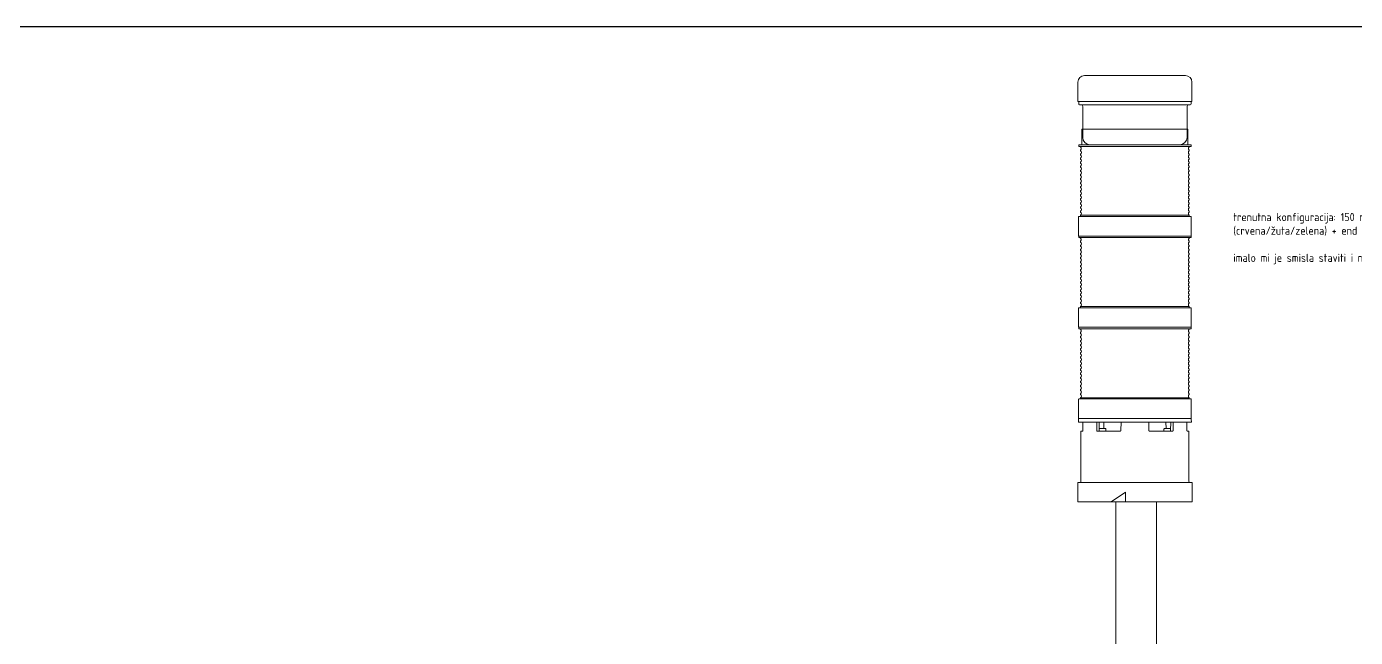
# Model space of a CAD drawing. Header units: millimetres. Extents: x 40929 to 57897, y 13592 to 43737.
# Drawn here: x 47262 to 48077, y 29807 to 30182 of the extents above; entities that cross this region are included whole.
import ezdxf

# ---------------------------------------------------------------- set-up
doc = ezdxf.new("R2010")
doc.units = ezdxf.units.MM
doc.set_wipeout_variables(frame=1)
doc.layers.add('! NO PLOT !', color=7, linetype='Continuous', true_color=0xff75dd, plot=False)
doc.layers.add('000-PI-Oprema', color=30, linetype='Continuous', lineweight=5)
doc.styles.add('PI0', font='isocpeur.ttf', dxfattribs={"width": 0.9})

# ---------------------------------------------------------------- blocks, each defined once
blk = doc.blocks.new('8WD4308-0EE')
blk.add_wipeout([(-12.5, 150), (12.5, 150), (12.5, 0), (-12.5, 0)]).dxf.layer = '000-PI-Oprema'
at = {"layer": '000-PI-Oprema'}
blk.add_lwpolyline([(-12.5, 0), (12.5, 0), (12.5, 150), (-12.5, 150)], close=True, dxfattribs=at)
blk = doc.blocks.new('8WD4420-0EA2')
at = {"layer": '000-PI-Oprema'}
for p, q in [((35.46, 49), (-33.95, 49)), ((35.33, 51.16), (-33.82, 51.16)), ((-33.82, 51.16), (-33.82, 51.16)), ((-33.17, 53.28), (-33.19, 52.85)), ((-32.57, 53.51), (-33.04, 53.51)), ((-31.21, 49), (-31.22, 43.8)), ((-22.66, 43.8), (-22.69, 49)), ((-21.15, 43.8), (-21.22, 49)), ((-18.4, 45), (-18.29, 49)), ((-7.77, 49), (-7.81, 43.8)), ((9.32, 43.8), (9.27, 49)), ((19.8, 49), (19.9, 45)), ((22.72, 49), (22.66, 43.8)), ((24.19, 49), (24.16, 43.8)), ((32.72, 43.8), (32.71, 49)), ((34.07, 53.51), (34.54, 53.51)), ((34.69, 52.85), (34.68, 53.28)), ((-32.35, 43.5), (-32.35, 12.5)), ((-31.3, 43.5), (-32.35, 43.5)), ((-8.1, 43.5), (-22.44, 43.5)), ((-17.03, 43.8), (-17.04, 44.7)), ((23.95, 43.5), (9.61, 43.5)), ((18.55, 44.7), (18.54, 43.8)), ((18.85, 45), (19.13, 45)), ((33.85, 43.5), (32.8, 43.5)), ((33.85, 12.5), (33.85, 43.5)), ((-34.32, 12), (-34.32, 0)), ((-34.3, 12), (-34.32, 12)), ((-34.27, 12), (-34.3, 12)), ((-34.24, 12), (-34.27, 12)), ((-34.15, 12), (-34.24, 12)), ((-34.12, 12), (-34.15, 12)), ((-33.97, 12), (-34.12, 12)), ((-33.93, 12), (-33.97, 12)), ((-33.72, 12), (-33.93, 12)), ((-33.68, 12), (-33.72, 12)), ((-33.41, 12), (-33.68, 12)), ((-33.36, 12), (-33.41, 12)), ((-33.03, 12), (-33.36, 12)), ((-32.98, 12), (-33.03, 12)), ((-32.59, 12), (-32.98, 12)), ((-32.53, 12), (-32.59, 12)), ((-32.08, 12), (-32.53, 12)), ((-32.02, 12), (-32.08, 12)), ((-31.52, 12), (-32.02, 12)), ((-31.44, 12), (-31.52, 12)), ((-31.52, 12), (-31.52, 12)), ((-30.93, 12), (-31.44, 12)), ((-30.93, 12), (-30.89, 12)), ((-30.81, 12), (-30.89, 12)), ((-30.28, 12), (-30.81, 12)), ((-30.28, 12), (-30.2, 12)), ((-30.11, 12), (-30.2, 12)), ((-29.57, 12), (-30.11, 12)), ((-29.57, 12), (-29.48, 12)), ((-29.45, 12), (-29.48, 12)), ((-29.36, 12), (-29.45, 12)), ((-28.8, 12), (-29.36, 12)), ((-28.8, 12), (-28.7, 12)), ((-28.65, 12), (-28.7, 12)), ((-28.55, 12), (-28.65, 12)), ((-27.97, 12), (-28.55, 12)), ((-27.97, 12), (-27.87, 12)), ((-27.79, 12), (-27.87, 12)), ((-27.68, 12), (-27.79, 12)), ((-27.09, 12), (-27.68, 12)), ((-27.09, 12), (-26.98, 12)), ((-26.87, 12), (-26.98, 12)), ((-26.76, 12), (-26.87, 12)), ((-26.16, 12), (-26.76, 12)), ((-26.16, 12), (-26.04, 12)), ((-25.91, 12), (-26.04, 12)), ((-25.78, 12), (-25.91, 12)), ((-25.18, 12), (-25.78, 12)), ((-25.18, 12), (-25.05, 12)), ((-24.89, 12), (-25.05, 12)), ((-24.76, 12), (-24.89, 12)), ((-24.14, 12), (-24.76, 12)), ((-24.14, 12), (-24.01, 12)), ((-23.82, 12), (-24.01, 12)), ((-23.77, 12), (-23.82, 12)), ((-23.77, 12), (-21.49, 12)), ((-21.4, 12), (-21.49, 12)), ((-20.77, 12), (-21.4, 12)), ((-20.77, 12), (-20.62, 12)), ((-20.35, 12), (-20.62, 12)), ((-20.2, 12), (-20.35, 12)), ((-19.55, 12), (-20.2, 12)), ((-19.55, 12), (-19.41, 12)), ((-19.11, 12), (-19.41, 12)), ((-18.95, 12), (-19.11, 12)), ((-18.31, 12), (-18.95, 12)), ((-18.31, 12), (-18.15, 12)), ((-17.83, 12), (-18.15, 12)), ((-17.67, 12), (-17.83, 12)), ((-17.02, 12), (-17.67, 12)), ((-17.02, 12), (-16.86, 12)), ((-16.52, 12), (-16.86, 12)), ((-16.35, 12), (-16.52, 12)), ((-15.7, 12), (-16.35, 12)), ((-15.7, 12), (-15.54, 12)), ((-15.17, 12), (-15.54, 12)), ((-15, 12), (-15.17, 12)), ((-14.35, 12), (-15, 12)), ((-14.35, 12), (-14.18, 12)), ((-13.79, 12), (-14.18, 12)), ((-13.62, 12), (-13.79, 12)), ((-12.97, 12), (-13.62, 12)), ((-12.97, 12), (-12.8, 12)), ((-12.39, 12), (-12.8, 12)), ((-12.21, 12), (-12.39, 12)), ((-11.56, 12), (-12.21, 12)), ((-11.56, 12), (-11.39, 12)), ((-10.96, 12), (-11.39, 12)), ((-10.78, 12), (-10.96, 12)), ((-10.14, 12), (-10.78, 12)), ((-10.14, 12), (-9.96, 12)), ((-9.51, 12), (-9.96, 12)), ((-9.32, 12), (-9.51, 12)), ((-8.69, 12), (-9.32, 12)), ((-8.69, 12), (-8.51, 12)), ((-8.03, 12), (-8.51, 12)), ((-7.85, 12), (-8.03, 12)), ((-7.22, 12), (-7.85, 12)), ((-7.22, 12), (-7.04, 12)), ((-6.55, 12), (-7.04, 12)), ((-6.36, 12), (-6.55, 12)), ((-5.74, 12), (-6.36, 12)), ((-5.74, 12), (-5.56, 12)), ((-5.04, 12), (-5.56, 12)), ((-4.85, 12), (-5.04, 12)), ((-4.24, 12), (-4.85, 12)), ((-4.24, 12), (-4.06, 12)), ((-3.53, 12), (-4.06, 12)), ((-3.34, 12), (-3.53, 12)), ((-2.74, 12), (-3.34, 12)), ((-2.74, 12), (-2.55, 12)), ((-2.01, 12), (-2.55, 12)), ((-1.82, 12), (-2.01, 12)), ((-1.22, 12), (-1.82, 12)), ((-1.22, 12), (-1.04, 12)), ((-0.48, 12), (-1.04, 12)), ((-0.29, 12), (-0.48, 12)), ((0.29, 12), (-0.29, 12)), ((0.29, 12), (0.47, 12)), ((1.05, 12), (0.47, 12)), ((1.24, 12), (1.05, 12)), ((1.81, 12), (1.24, 12)), ((1.81, 12), (1.99, 12)), ((2.58, 12), (1.99, 12)), ((2.77, 12), (2.58, 12)), ((3.32, 12), (2.77, 12)), ((3.32, 12), (3.5, 12)), ((4.1, 12), (3.5, 12)), ((4.29, 12), (4.1, 12)), ((4.83, 12), (4.29, 12)), ((4.83, 12), (5.01, 12)), ((5.62, 12), (5.01, 12)), ((5.81, 12), (5.62, 12)), ((6.33, 12), (5.81, 12)), ((6.33, 12), (6.51, 12)), ((7.13, 12), (6.51, 12)), ((7.32, 12), (7.13, 12)), ((7.82, 12), (7.32, 12)), ((7.82, 12), (8, 12)), ((8.63, 12), (8, 12)), ((8.81, 12), (8.63, 12)), ((9.3, 12), (8.81, 12)), ((9.3, 12), (9.48, 12)), ((10.11, 12), (9.48, 12)), ((10.29, 12), (10.11, 12)), ((10.76, 12), (10.29, 12)), ((10.76, 12), (10.93, 12)), ((11.57, 12), (10.93, 12)), ((11.76, 12), (11.57, 12)), ((12.2, 12), (11.76, 12)), ((12.2, 12), (12.37, 12)), ((13.02, 12), (12.37, 12)), ((13.2, 12), (13.02, 12)), ((13.62, 12), (13.2, 12)), ((13.62, 12), (13.79, 12)), ((14.44, 12), (13.79, 12)), ((14.61, 12), (14.44, 12)), ((15.02, 12), (14.61, 12)), ((15.02, 12), (15.18, 12)), ((15.83, 12), (15.18, 12)), ((16, 12), (15.83, 12)), ((16.39, 12), (16, 12)), ((16.39, 12), (16.55, 12)), ((17.2, 12), (16.55, 12)), ((17.37, 12), (17.2, 12)), ((17.72, 12), (17.37, 12)), ((17.72, 12), (17.88, 12)), ((18.53, 12), (17.88, 12)), ((18.7, 12), (18.53, 12)), ((19.03, 12), (18.7, 12)), ((19.03, 12), (19.19, 12)), ((19.83, 12), (19.19, 12)), ((19.99, 12), (19.83, 12)), ((20.3, 12), (19.99, 12)), ((20.3, 12), (20.45, 12)), ((21.1, 12), (20.45, 12)), ((21.25, 12), (21.1, 12)), ((21.54, 12), (21.25, 12)), ((21.54, 12), (21.68, 12)), ((22.32, 12), (21.68, 12)), ((22.47, 12), (22.32, 12)), ((22.73, 12), (22.47, 12)), ((22.73, 12), (22.87, 12)), ((23.51, 12), (22.87, 12)), ((23.65, 12), (23.51, 12)), ((23.88, 12), (23.65, 12)), ((23.88, 12), (24.02, 12)), ((24.65, 12), (24.02, 12)), ((24.79, 12), (24.65, 12)), ((24.99, 12), (24.79, 12)), ((24.99, 12), (25.12, 12)), ((25.75, 12), (25.12, 12)), ((25.88, 12), (25.75, 12)), ((26.06, 12), (25.88, 12)), ((26.06, 12), (26.18, 12)), ((26.79, 12), (26.18, 12)), ((26.92, 12), (26.79, 12)), ((27.07, 12), (26.92, 12)), ((27.07, 12), (27.19, 12)), ((27.79, 12), (27.19, 12)), ((27.91, 12), (27.79, 12)), ((28.04, 12), (27.91, 12)), ((28.04, 12), (28.15, 12)), ((28.74, 12), (28.15, 12)), ((28.85, 12), (28.74, 12)), ((28.95, 12), (28.85, 12)), ((28.95, 12), (29.05, 12)), ((29.63, 12), (29.05, 12)), ((29.74, 12), (29.63, 12)), ((29.81, 12), (29.74, 12)), ((29.81, 12), (29.91, 12)), ((30.47, 12), (29.91, 12)), ((30.57, 12), (30.47, 12)), ((30.61, 12), (30.57, 12)), ((30.61, 12), (30.7, 12)), ((31.25, 12), (30.7, 12)), ((31.35, 12), (31.25, 12)), ((31.36, 12), (31.35, 12)), ((31.36, 12), (31.44, 12)), ((31.98, 12), (31.44, 12)), ((32.06, 12), (31.98, 12)), ((32.06, 12), (32.12, 12)), ((32.64, 12), (32.12, 12)), ((32.72, 12), (32.64, 12)), ((32.72, 12), (32.75, 12)), ((33.25, 12), (32.75, 12)), ((33.32, 12), (33.25, 12)), ((33.79, 12), (33.32, 12)), ((33.85, 12), (33.79, 12)), ((34.27, 12), (33.85, 12)), ((34.33, 12), (34.27, 12)), ((34.68, 12), (34.33, 12)), ((34.74, 12), (34.68, 12)), ((35.03, 12), (34.74, 12)), ((35.08, 12), (35.03, 12)), ((35.32, 12), (35.08, 12)), ((35.36, 12), (35.32, 12)), ((35.54, 12), (35.36, 12)), ((35.58, 12), (35.54, 12)), ((35.69, 12), (35.58, 12)), ((35.73, 12), (35.69, 12)), ((35.78, 12), (35.73, 12)), ((35.81, 12), (35.78, 12)), ((35.82, 12), (35.81, 12)), ((35.82, 0), (35.82, 12)), ((-34.32, 0), (-34.3, 0)), ((-34.3, 0), (-34.27, 0)), ((-34.27, 0), (-34.24, 0)), ((-34.24, 0), (-34.15, 0)), ((-34.15, 0), (-34.12, 0)), ((-34.12, 0), (-33.97, 0)), ((-33.97, 0), (-33.93, 0)), ((-33.93, 0), (-33.72, 0)), ((-33.72, 0), (-33.68, 0)), ((-33.68, 0), (-33.41, 0)), ((-33.41, 0), (-33.36, 0)), ((-33.36, 0), (-33.03, 0)), ((-33.03, 0), (-32.98, 0)), ((-32.98, 0), (-32.59, 0)), ((-32.59, 0), (-32.53, 0)), ((-32.53, 0), (-32.08, 0)), ((-32.08, 0), (-32.02, 0)), ((-32.02, 0), (-31.52, 0)), ((-31.52, 0), (-31.44, 0)), ((-31.52, 0), (-31.52, 0)), ((-31.44, 0), (-30.93, 0)), ((-30.89, 0), (-30.93, 0)), ((-30.89, 0), (-30.81, 0)), ((-30.81, 0), (-30.28, 0)), ((-30.2, 0), (-30.28, 0)), ((-30.2, 0), (-30.11, 0)), ((-30.11, 0), (-29.57, 0)), ((-29.48, 0), (-29.57, 0)), ((-29.48, 0), (-29.45, 0)), ((-29.45, 0), (-29.36, 0)), ((-29.36, 0), (-28.8, 0)), ((-28.7, 0), (-28.8, 0)), ((-28.7, 0), (-28.65, 0)), ((-28.65, 0), (-28.55, 0)), ((-28.55, 0), (-27.97, 0)), ((-27.87, 0), (-27.97, 0)), ((-27.87, 0), (-27.79, 0)), ((-27.79, 0), (-27.68, 0)), ((-27.68, 0), (-27.09, 0)), ((-26.98, 0), (-27.09, 0)), ((-26.98, 0), (-26.87, 0)), ((-26.87, 0), (-26.76, 0)), ((-26.76, 0), (-26.16, 0)), ((-26.04, 0), (-26.16, 0)), ((-26.04, 0), (-25.91, 0)), ((-25.91, 0), (-25.78, 0)), ((-25.78, 0), (-25.18, 0)), ((-25.05, 0), (-25.18, 0)), ((-25.05, 0), (-24.89, 0)), ((-24.89, 0), (-24.76, 0)), ((-24.76, 0), (-24.14, 0)), ((-24.01, 0), (-24.14, 0)), ((-24.01, 0), (-23.82, 0)), ((-23.82, 0), (-23.77, 0)), ((-23.77, 0), (-21.49, 0)), ((-21.49, 0), (-21.4, 0)), ((-20.77, 0), (-21.4, 0)), ((-20.62, 0), (-20.77, 0)), ((-20.62, 0), (-20.35, 0)), ((-20.35, 0), (-20.2, 0)), ((-20.2, 0), (-19.55, 0)), ((-19.41, 0), (-19.55, 0)), ((-19.41, 0), (-19.11, 0)), ((-19.11, 0), (-18.95, 0)), ((-18.95, 0), (-18.31, 0)), ((-18.15, 0), (-18.31, 0)), ((-18.15, 0), (-17.83, 0)), ((-17.83, 0), (-17.67, 0)), ((-17.67, 0), (-17.02, 0)), ((-16.86, 0), (-17.02, 0)), ((-16.86, 0), (-16.52, 0)), ((-16.52, 0), (-16.35, 0)), ((-16.35, 0), (-15.7, 0)), ((-15.54, 0), (-15.7, 0)), ((-15.54, 0), (-15.17, 0)), ((-15.17, 0), (-15, 0)), ((-15, 0), (-14.35, 0)), ((-14.18, 0), (-14.35, 0)), ((-14.18, 0), (-13.79, 0)), ((-13.79, 0), (-13.72, 0)), ((-13.72, 0), (-4.95, 6)), ((-4.95, 0), (-13.72, 0)), ((-4.95, 0), (-4.95, 6)), ((-4.95, 0), (-4.85, 0)), ((-4.85, 0), (-4.24, 0)), ((-4.06, 0), (-4.24, 0)), ((-4.06, 0), (-3.53, 0)), ((-3.53, 0), (-3.34, 0)), ((-3.34, 0), (-2.74, 0)), ((-2.55, 0), (-2.74, 0)), ((-2.55, 0), (-2.01, 0)), ((-2.01, 0), (-1.82, 0)), ((-1.82, 0), (-1.22, 0)), ((-1.04, 0), (-1.22, 0)), ((-1.04, 0), (-0.48, 0)), ((-0.48, 0), (-0.29, 0)), ((-0.29, 0), (0.29, 0)), ((0.47, 0), (0.29, 0)), ((0.47, 0), (1.05, 0)), ((1.05, 0), (1.24, 0)), ((1.24, 0), (1.81, 0)), ((1.99, 0), (1.81, 0)), ((1.99, 0), (2.58, 0)), ((2.58, 0), (2.77, 0)), ((2.77, 0), (3.32, 0)), ((3.5, 0), (3.32, 0)), ((3.5, 0), (4.1, 0)), ((4.1, 0), (4.29, 0)), ((4.29, 0), (4.83, 0)), ((5.01, 0), (4.83, 0)), ((5.01, 0), (5.62, 0)), ((5.62, 0), (5.81, 0)), ((5.81, 0), (6.33, 0)), ((6.51, 0), (6.33, 0)), ((6.51, 0), (7.13, 0)), ((7.13, 0), (7.32, 0)), ((7.32, 0), (7.82, 0)), ((8, 0), (7.82, 0)), ((8, 0), (8.63, 0)), ((8.63, 0), (8.81, 0)), ((8.81, 0), (9.3, 0)), ((9.48, 0), (9.3, 0)), ((9.48, 0), (10.11, 0)), ((10.11, 0), (10.29, 0)), ((10.29, 0), (10.76, 0)), ((10.93, 0), (10.76, 0)), ((10.93, 0), (11.57, 0)), ((11.57, 0), (11.76, 0)), ((11.76, 0), (12.2, 0)), ((12.37, 0), (12.2, 0)), ((12.37, 0), (13.02, 0)), ((13.02, 0), (13.2, 0)), ((13.2, 0), (13.62, 0)), ((13.79, 0), (13.62, 0)), ((13.79, 0), (14.44, 0)), ((14.44, 0), (14.61, 0)), ((14.61, 0), (15.02, 0)), ((15.18, 0), (15.02, 0)), ((15.18, 0), (15.83, 0)), ((15.83, 0), (16, 0)), ((16, 0), (16.39, 0)), ((16.55, 0), (16.39, 0)), ((16.55, 0), (17.2, 0)), ((17.2, 0), (17.37, 0)), ((17.37, 0), (17.72, 0)), ((17.88, 0), (17.72, 0)), ((17.88, 0), (18.53, 0)), ((18.53, 0), (18.7, 0)), ((18.7, 0), (19.03, 0)), ((19.19, 0), (19.03, 0)), ((19.19, 0), (19.83, 0)), ((19.83, 0), (19.99, 0)), ((19.99, 0), (20.3, 0)), ((20.45, 0), (20.3, 0)), ((20.45, 0), (21.1, 0)), ((21.1, 0), (21.25, 0)), ((21.25, 0), (21.54, 0)), ((21.68, 0), (21.54, 0)), ((21.68, 0), (22.32, 0)), ((22.32, 0), (22.47, 0)), ((22.47, 0), (22.73, 0)), ((22.87, 0), (22.73, 0)), ((22.87, 0), (23.51, 0)), ((23.51, 0), (23.65, 0)), ((23.65, 0), (23.88, 0)), ((24.02, 0), (23.88, 0)), ((24.02, 0), (24.65, 0)), ((24.65, 0), (24.79, 0)), ((24.79, 0), (24.99, 0)), ((25.12, 0), (24.99, 0)), ((25.12, 0), (25.75, 0)), ((25.75, 0), (25.88, 0)), ((25.88, 0), (26.06, 0)), ((26.18, 0), (26.06, 0)), ((26.18, 0), (26.79, 0)), ((26.79, 0), (26.92, 0)), ((26.92, 0), (27.07, 0)), ((27.19, 0), (27.07, 0)), ((27.19, 0), (27.79, 0)), ((27.79, 0), (27.91, 0)), ((27.91, 0), (28.04, 0)), ((28.15, 0), (28.04, 0)), ((28.15, 0), (28.74, 0)), ((28.74, 0), (28.85, 0)), ((28.85, 0), (28.95, 0)), ((29.05, 0), (28.95, 0)), ((29.05, 0), (29.63, 0)), ((29.63, 0), (29.74, 0)), ((29.74, 0), (29.81, 0)), ((29.91, 0), (29.81, 0)), ((29.91, 0), (30.47, 0)), ((30.47, 0), (30.57, 0)), ((30.57, 0), (30.61, 0)), ((30.7, 0), (30.61, 0)), ((30.7, 0), (31.25, 0)), ((31.25, 0), (31.35, 0)), ((31.35, 0), (31.36, 0)), ((31.44, 0), (31.36, 0)), ((31.44, 0), (31.98, 0)), ((31.98, 0), (32.06, 0)), ((32.12, 0), (32.06, 0)), ((32.12, 0), (32.64, 0)), ((32.64, 0), (32.72, 0)), ((32.75, 0), (32.72, 0)), ((32.75, 0), (33.25, 0)), ((33.25, 0), (33.32, 0)), ((33.32, 0), (33.79, 0)), ((33.79, 0), (33.85, 0)), ((33.85, 0), (34.27, 0)), ((34.27, 0), (34.33, 0)), ((34.33, 0), (34.68, 0)), ((34.68, 0), (34.74, 0)), ((34.74, 0), (35.03, 0)), ((35.03, 0), (35.08, 0)), ((35.08, 0), (35.32, 0)), ((35.32, 0), (35.36, 0)), ((35.36, 0), (35.54, 0)), ((35.54, 0), (35.58, 0)), ((35.58, 0), (35.69, 0)), ((35.69, 0), (35.73, 0)), ((35.73, 0), (35.78, 0)), ((35.78, 0), (35.81, 0)), ((35.81, 0), (35.82, 0))]:
    blk.add_line(p, q, dxfattribs=at)
for centre, radius, start, end in [((-32.87, 53.26), 0.3, 123.06468, 177), ((-31.4, 51), 3, 90, 123.06468), ((32.9, 51), 3, 56.93532, 90), ((34.38, 53.26), 0.3, 3, 56.93532), ((-17.34, 44.7), 0.3, 0.5, 90), ((18.85, 44.7), 0.3, 90, 179.5), ((-32.85, 12.5), 0.5, 270, 0), ((34.35, 12.5), 0.5, 180, 270)]:
    blk.add_arc(centre, radius, start, end, dxfattribs=at)
for points in [[(-33.82, 51.16), (-33.87, 50.44), (-33.91, 49.72), (-33.95, 49)], [(35.46, 49), (35.41, 49.72), (35.37, 50.44), (35.33, 51.16)]]:
    blk.add_open_spline(points, degree=3, dxfattribs=at)
for points, knots in [([(-33.16, 52.88), (-33.19, 52.84), (-33.26, 52.75), (-33.35, 52.61), (-33.45, 52.45), (-33.54, 52.27), (-33.66, 52), (-33.75, 51.68), (-33.81, 51.37), (-33.82, 51.21), (-33.82, 51.16)], [0, 0, 0, 0, 0.081172, 0.171771, 0.271798, 0.381252, 0.500132, 0.745984, 0.912641, 1, 1, 1, 1]), ([(-32.57, 53.51), (-32.56, 53.51), (-32.56, 53.51), (-32.56, 53.51), (-32.57, 53.5), (-32.58, 53.48), (-32.6, 53.45), (-32.66, 53.4), (-32.77, 53.3), (-32.95, 53.13), (-33.09, 52.97), (-33.16, 52.88)], [0, 0, 0, 0, 0.047556, 0.094225, 0.140838, 0.188231, 0.237194, 0.356247, 0.484961, 0.720047, 1, 1, 1, 1]), ([(28.6, 54), (28.15, 54), (27.25, 54), (25.69, 54), (23.97, 54), (22.03, 54), (19.86, 54), (18.07, 54), (16.87, 54), (16.3, 54), (15.73, 54), (15.15, 54), (14.57, 54), (13.98, 54), (13.35, 54), (12.69, 54), (11.98, 54), (11.27, 54), (10.61, 54), (10.06, 54), (9.55, 54), (8.98, 54), (8.35, 54), (7.76, 54), (7.3, 54), (6.92, 54), (6.5, 54), (5.93, 54), (5.27, 54), (4.6, 54), (4, 54), (3.44, 54), (2.72, 54), (1.82, 54), (0.74, 54), (-0.05, 54), (-0.57, 54), (-0.81, 54), (-1.05, 54), (-1.29, 54), (-1.53, 54), (-1.77, 54), (-2, 54), (-2.17, 54), (-2.27, 54), (-2.36, 54), (-2.54, 54), (-2.83, 54), (-3.19, 54), (-3.55, 54), (-3.83, 54), (-4.01, 54), (-4.24, 54), (-4.58, 54), (-5.08, 54), (-5.6, 54), (-6.12, 54), (-6.64, 54), (-7.16, 54), (-7.98, 54), (-9.12, 54), (-10.9, 54), (-13, 54), (-15.34, 54), (-17.56, 54), (-19.66, 54), (-21.52, 54), (-23.15, 54), (-24.51, 54), (-25.38, 54), (-25.84, 54), (-25.99, 54), (-26.13, 54), (-26.27, 54), (-26.4, 54), (-26.54, 54), (-26.71, 54), (-26.94, 54), (-27.23, 54), (-27.53, 54), (-27.82, 54), (-28.06, 54), (-28.28, 54), (-28.45, 54), (-28.6, 54), (-28.74, 54), (-28.93, 54), (-29.14, 54), (-29.34, 54), (-29.51, 54), (-29.82, 54), (-30.24, 54), (-30.68, 54), (-30.91, 54), (-31.02, 54), (-31.06, 54), (-31.09, 54), (-31.12, 54), (-31.14, 54), (-31.17, 54), (-31.2, 54), (-31.24, 54), (-31.29, 54), (-31.33, 54), (-31.36, 54), (-31.38, 54), (-31.39, 54), (-31.4, 54), (-31.4, 54), (-31.4, 54)], [0, 0, 0, 0, 0.030721, 0.061441, 0.092162, 0.122883, 0.157287, 0.191692, 0.199418, 0.207144, 0.21487, 0.222596, 0.230322, 0.238048, 0.245774, 0.254749, 0.263724, 0.272699, 0.281675, 0.288359, 0.293395, 0.300585, 0.309382, 0.316728, 0.322236, 0.325904, 0.330631, 0.337467, 0.34641, 0.354537, 0.36163, 0.367928, 0.374594, 0.387344, 0.400094, 0.412844, 0.415692, 0.41854, 0.421388, 0.424236, 0.427084, 0.429932, 0.43278, 0.435627, 0.43573, 0.436526, 0.438724, 0.442219, 0.447012, 0.451606, 0.455036, 0.457302, 0.457999, 0.463277, 0.469605, 0.475933, 0.482262, 0.48859, 0.494919, 0.501247, 0.519119, 0.537018, 0.56869, 0.599997, 0.631184, 0.662371, 0.693558, 0.719757, 0.745956, 0.769013, 0.772032, 0.775052, 0.778072, 0.781092, 0.784111, 0.787131, 0.790571, 0.795734, 0.80262, 0.811228, 0.818037, 0.824305, 0.830262, 0.83591, 0.839043, 0.84311, 0.848637, 0.855623, 0.863057, 0.86832, 0.873583, 0.896529, 0.918954, 0.938688, 0.941273, 0.943857, 0.946442, 0.949026, 0.951611, 0.954195, 0.956157, 0.96078, 0.967878, 0.975504, 0.981344, 0.986577, 0.991379, 0.996819, 1, 1, 1, 1]), ([(32.9, 54), (32.9, 54), (32.89, 54), (32.79, 54), (32.63, 54), (32.36, 54), (31.97, 54), (31.42, 54), (30.7, 54), (29.77, 54), (29, 54), (28.6, 54)], [0, 0, 0, 0, 0.082677, 0.163542, 0.254065, 0.354246, 0.464084, 0.58358, 0.712732, 0.851539, 1, 1, 1, 1]), ([(34.66, 52.88), (34.64, 52.91), (34.59, 52.97), (34.51, 53.05), (34.44, 53.13), (34.38, 53.2), (34.31, 53.26), (34.24, 53.33), (34.16, 53.4), (34.11, 53.46), (34.08, 53.49), (34.07, 53.5), (34.06, 53.51), (34.07, 53.51), (34.07, 53.51)], [0, 0, 0, 0, 0.09864, 0.191496, 0.279017, 0.361732, 0.44026, 0.51532, 0.64488, 0.762921, 0.823221, 0.882584, 0.942015, 1, 1, 1, 1]), ([(35.33, 51.16), (35.31, 51.47), (35.24, 51.78), (35.02, 52.36), (34.86, 52.63), (34.66, 52.88)], [0, 0, 0, 0, 0.5, 0.5, 1, 1, 1, 1]), ([(-31.22, 43.8), (-31.22, 43.72), (-31.23, 43.64), (-31.26, 43.53), (-31.28, 43.5), (-31.3, 43.5)], [0, 0, 0, 0, 0.5, 0.5, 1, 1, 1, 1]), ([(-22.44, 43.5), (-22.5, 43.5), (-22.55, 43.53), (-22.63, 43.64), (-22.65, 43.72), (-22.66, 43.8)], [0, 0, 0, 0, 0.5, 0.5, 1, 1, 1, 1]), ([(-21.17, 45), (-20.98, 45), (-20.52, 45), (-19.83, 45), (-19.14, 45), (-18.52, 45), (-18.02, 45), (-17.64, 45), (-17.4, 45), (-17.36, 45), (-17.34, 45)], [0, 0, 0, 0, 0.095164, 0.224426, 0.353689, 0.482951, 0.612214, 0.741476, 0.870738, 1, 1, 1, 1]), ([(-20.85, 43.5), (-20.89, 43.5), (-20.97, 43.51), (-21.07, 43.58), (-21.14, 43.68), (-21.15, 43.76), (-21.15, 43.8)], [0, 0, 0, 0, 0.250135, 0.499951, 0.749863, 1, 1, 1, 1]), ([(-16.73, 43.5), (-16.77, 43.5), (-16.86, 43.51), (-16.96, 43.59), (-17.02, 43.7), (-17.03, 43.76), (-17.03, 43.8)], [0, 0, 0, 0, 0.269629, 0.561715, 0.789315, 1, 1, 1, 1]), ([(-7.81, 43.8), (-7.81, 43.72), (-7.84, 43.64), (-7.95, 43.53), (-8.03, 43.5), (-8.1, 43.5)], [0, 0, 0, 0, 0.5, 0.5, 1, 1, 1, 1]), ([(9.61, 43.5), (9.53, 43.5), (9.46, 43.53), (9.35, 43.64), (9.32, 43.72), (9.32, 43.8)], [0, 0, 0, 0, 0.5, 0.5, 1, 1, 1, 1]), ([(18.54, 43.8), (18.53, 43.75), (18.52, 43.67), (18.44, 43.57), (18.34, 43.51), (18.27, 43.5), (18.23, 43.5)], [0, 0, 0, 0, 0.270777, 0.563175, 0.790272, 1, 1, 1, 1]), ([(19.13, 45), (19.27, 45), (19.55, 45), (20.22, 45), (21.03, 45), (21.87, 45), (22.43, 45), (22.67, 45)], [0, 0, 0, 0, 0.210229, 0.420456, 0.630681, 0.840904, 1, 1, 1, 1]), ([(22.66, 43.8), (22.65, 43.76), (22.64, 43.68), (22.57, 43.58), (22.47, 43.51), (22.4, 43.5), (22.36, 43.5)], [0, 0, 0, 0, 0.250137, 0.500049, 0.749865, 1, 1, 1, 1]), ([(24.16, 43.8), (24.16, 43.72), (24.14, 43.64), (24.06, 43.53), (24, 43.5), (23.95, 43.5)], [0, 0, 0, 0, 0.5, 0.5, 1, 1, 1, 1]), ([(32.8, 43.5), (32.78, 43.5), (32.76, 43.53), (32.73, 43.64), (32.72, 43.72), (32.72, 43.8)], [0, 0, 0, 0, 0.5, 0.5, 1, 1, 1, 1])]:
    blk.add_open_spline(points, degree=3, knots=knots, dxfattribs=at)
blk = doc.blocks.new('8WD4420-5A_')
at = {"layer": '000-PI-Oprema'}
for p, q in [((-33.35, 50.25), (-33.35, 49.75)), ((33.35, 49.75), (33.35, 50.25)), ((-33.35, 47.75), (-33.35, 47.25)), ((-33.35, 45.25), (-33.35, 44.75)), ((-33.35, 42.75), (-33.35, 42.25)), ((33.35, 47.25), (33.35, 47.75)), ((33.35, 44.75), (33.35, 45.25)), ((33.35, 42.25), (33.35, 42.75)), ((-33.35, 40.25), (-33.35, 39.75)), ((-33.35, 37.75), (-33.35, 37.25)), ((-33.35, 35.25), (-33.35, 34.75)), ((-33.35, 32.75), (-33.35, 32.25)), ((33.35, 39.75), (33.35, 40.25)), ((33.35, 37.25), (33.35, 37.75)), ((33.35, 34.75), (33.35, 35.25)), ((33.35, 32.25), (33.35, 32.75)), ((-33.35, 30.25), (-33.35, 29.75)), ((-33.35, 27.75), (-33.35, 27.25)), ((-33.35, 25.25), (-33.35, 24.75)), ((33.35, 29.75), (33.35, 30.25)), ((33.35, 27.25), (33.35, 27.75)), ((33.35, 24.75), (33.35, 25.25)), ((-33.35, 22.75), (-33.35, 22.25)), ((-33.35, 20.25), (-33.35, 19.75)), ((-33.35, 17.75), (-33.35, 17.25)), ((33.35, 22.25), (33.35, 22.75)), ((33.35, 19.75), (33.35, 20.25)), ((33.35, 17.25), (33.35, 17.75))]:
    blk.add_line(p, q, dxfattribs=at)
for centre, start, end in [((-34.1, 48.75), 306.8699, 53.1301), ((34.1, 48.75), 126.8699, 233.1301), ((-34.1, 46.25), 306.8699, 53.1301), ((-34.1, 43.75), 306.8699, 53.1301), ((-34.1, 41.25), 306.8699, 53.1301), ((34.1, 46.25), 126.8699, 233.1301), ((34.1, 43.75), 126.8699, 233.1301), ((34.1, 41.25), 126.8699, 233.1301), ((-34.1, 38.75), 306.8699, 53.1301), ((-34.1, 36.25), 306.8699, 53.1301), ((-34.1, 33.75), 306.8699, 53.1301), ((34.1, 38.75), 126.8699, 233.1301), ((34.1, 36.25), 126.8699, 233.1301), ((34.1, 33.75), 126.8699, 233.1301), ((-34.1, 31.25), 306.8699, 53.1301), ((-34.1, 28.75), 306.8699, 53.1301), ((-34.1, 26.25), 306.8699, 53.1301), ((-34.1, 23.75), 306.8699, 53.1301), ((34.1, 31.25), 126.8699, 233.1301), ((34.1, 28.75), 126.8699, 233.1301), ((34.1, 26.25), 126.8699, 233.1301), ((34.1, 23.75), 126.8699, 233.1301), ((-34.1, 21.25), 306.8699, 53.1301), ((-34.1, 18.75), 306.8699, 53.1301), ((34.1, 21.25), 126.8699, 233.1301), ((34.1, 18.75), 126.8699, 233.1301)]:
    blk.add_arc(centre, 1.25, start, end, dxfattribs=at)
for points in [[(-32.5, 65.5), (32.5, 65.5), (32.5, 56), (-32.5, 56)], [(-33.35, 12.75), (-33.35, 12), (-34.61, 12), (-34.61, 0), (34.61, 0), (34.61, 12), (33.35, 12), (33.35, 12.75), (33.35, 12.75)]]:
    blk.add_wipeout(points).dxf.layer = '000-PI-Oprema'
for p, q in [((-32.5, 65.5), (-32.5, 56)), ((32.5, 65.5), (-32.5, 65.5)), ((32.5, 56), (32.5, 65.5)), ((-34.5, 56), (-34.5, 55)), ((-34.5, 56), (-32.5, 56)), ((-34.1, 55), (-34.5, 55)), ((34.1, 55), (-34.1, 55)), ((-33.35, 52.75), (-33.35, 52.25)), ((32.5, 56), (-32.5, 56)), ((32.5, 56), (34.5, 56)), ((33.35, 52.25), (33.35, 52.75)), ((34.1, 55), (34.5, 55)), ((34.5, 55), (34.5, 56)), ((-34.61, 0), (-34.61, 11.8)), ((-33.35, 12), (-34.41, 12)), ((-33.35, 15.25), (-33.35, 14.75)), ((-33.35, 12.75), (-33.35, 12)), ((33.35, 12.75), (-33.35, 12.75)), ((-29.2, 12), (-33.35, 12)), ((-25.59, 12), (-29.2, 12)), ((-21.2, 12), (-25.59, 12)), ((-16.16, 12), (-21.2, 12)), ((-10.64, 12), (-16.16, 12)), ((-4.79, 12), (-10.64, 12)), ((1.2, 12), (-4.79, 12)), ((7.16, 12), (1.2, 12)), ((12.9, 12), (7.16, 12)), ((18.25, 12), (12.9, 12)), ((23.04, 12), (18.25, 12)), ((27.13, 12), (23.04, 12)), ((30.4, 12), (27.13, 12)), ((33.35, 12), (30.4, 12)), ((33.35, 14.75), (33.35, 15.25)), ((33.35, 12), (33.35, 12.75)), ((33.35, 12), (34.41, 12)), ((34.61, 0), (34.61, 11.8)), ((34.61, 0), (-34.61, 0))]:
    blk.add_line(p, q, dxfattribs=at)
for centre, start, end in [((-34.1, 53.75), 306.8699, 90), ((-34.1, 51.25), 306.8699, 53.1301), ((34.1, 53.75), 90, 233.1301), ((34.1, 51.25), 126.8699, 233.1301), ((-34.1, 16.25), 306.8699, 53.1301), ((34.1, 16.25), 126.8699, 233.1301), ((-34.1, 13.75), 306.8699, 53.1301), ((34.1, 13.75), 126.8699, 233.1301)]:
    blk.add_arc(centre, 1.25, start, end, dxfattribs=at)
for centre, start_param, end_param in [((-34.41, 11.8), 1.570796, 3.141593), ((34.41, 11.8), 0, 1.570796)]:
    blk.add_ellipse(centre, major_axis=(0.201, 0), ratio=0.996802, start_param=start_param, end_param=end_param, dxfattribs=at)
blk = doc.blocks.new('8WD4408-0AA')
at = {"layer": '000-PI-Oprema'}
for p, q in [((-35, 38.5), (-35, 26.5)), ((35, 26.5), (35, 38.5)), ((-34.5, 26.5), (-35, 26.5)), ((-34.5, 26.5), (-34.5, 25.2)), ((0, 26.5), (-34.5, 26.5)), ((-33.9, 24.6), (-33, 24.6)), ((-33, 24.6), (33, 24.6)), ((34.5, 26.5), (0, 26.5)), ((33, 24.6), (33.9, 24.6)), ((34.5, 25.2), (34.5, 26.5)), ((34.5, 26.5), (35, 26.5)), ((-32, 23.6), (-32, 4.5)), ((32, 4.5), (32, 23.6))]:
    blk.add_line(p, q, dxfattribs=at)
for centre, radius, start, end in [((-31, 38.5), 4, 90, 180), ((31, 38.5), 4, 0, 90), ((-33.9, 25.2), 0.6, 180, 270), ((-33, 23.6), 1, 0, 90), ((33, 23.6), 1, 90, 180), ((33.9, 25.2), 0.6, 270, 0), ((-27.5, 4.5), 4.5, 180, 270), ((27.5, 4.5), 4.5, 270, 0)]:
    blk.add_arc(centre, radius, start, end, dxfattribs=at)
for points, knots in [([(30.99, 42.5), (31, 42.5), (31.02, 42.5), (30.92, 42.5), (30.67, 42.5), (30.23, 42.5), (29.6, 42.5), (28.83, 42.5), (27.94, 42.5), (26.97, 42.5), (25.87, 42.5), (24.64, 42.5), (23.29, 42.5), (21.82, 42.5), (20.25, 42.5), (18.59, 42.5), (16.85, 42.5), (15.05, 42.5), (13.19, 42.5), (11.17, 42.5), (9, 42.5), (6.69, 42.5), (4.39, 42.5), (2.11, 42.5), (-0.16, 42.5), (-2.43, 42.5), (-4.71, 42.5), (-7.01, 42.5), (-9.31, 42.5), (-11.48, 42.5), (-13.48, 42.5), (-15.33, 42.5), (-17.13, 42.5), (-18.85, 42.5), (-20.5, 42.5), (-22.05, 42.5), (-23.5, 42.5), (-24.84, 42.5), (-26.05, 42.5), (-27.13, 42.5), (-28.08, 42.5), (-28.95, 42.5), (-29.7, 42.5), (-30.3, 42.5), (-30.71, 42.5), (-30.96, 42.5), (-30.98, 42.5), (-30.99, 42.5)], [0, 0, 0, 0, 0.001678, 0.024986, 0.04826, 0.072291, 0.096961, 0.121665, 0.143124, 0.164532, 0.185987, 0.207904, 0.229766, 0.251678, 0.273595, 0.295457, 0.317369, 0.338829, 0.360237, 0.381691, 0.4064, 0.431068, 0.4551, 0.478375, 0.501678, 0.524986, 0.54826, 0.572291, 0.596961, 0.621665, 0.643124, 0.664532, 0.685987, 0.707904, 0.729766, 0.751678, 0.773595, 0.795457, 0.817369, 0.838829, 0.860237, 0.881691, 0.9064, 0.931068, 0.955097, 0.978371, 1, 1, 1, 1]), ([(-27.5, 0), (-27.5, 0), (-24.6, 0), (-14.29, 0), (-7.29, 0), (7.29, 0), (14.29, 0), (24.6, 0), (27.5, 0), (27.5, 0)], [0, 0, 0, 0, 0.25, 0.25, 0.5, 0.5, 0.75, 0.75, 1, 1, 1, 1])]:
    blk.add_open_spline(points, degree=3, knots=knots, dxfattribs=at)

msp = doc.modelspace()

# ---------------------------------------------------------------- linework, layer by layer
at = {"layer": '! NO PLOT !', "ltscale": 0.25}
msp.add_lwpolyline([(48757.931, 27311.771), (46607.931, 27311.771), (46607.931, 30181.771), (50507.931, 30181.771), (50507.931, 28296.771), (48757.931, 28296.771), (48757.931, 27311.771)], dxfattribs=at)

# ---------------------------------------------------------------- texts
at = {"layer": '! NO PLOT !', "linetype": 'Continuous', "insert": (48002.344, 30051.602), "char_height": 5, "width": 158.43481, "attachment_point": 4, "style": 'PI0'}
msp.add_mtext('{\\fISOCPEUR|b0|i0|c238|p34;trenutna konfiguracija: 150 mm stalak + sirena + 3 boje (crvena/žuta/zelena) + end cover\\P\\Pimalo mi je smisla staviti i na ovaj ormar; provjeriti}', dxfattribs=at)

# ---------------------------------------------------------------- next in the draw order: block references
at = {"layer": '000-PI-Oprema'}
msp.add_blockref('8WD4308-0EE', (47942.718, 29740.068), dxfattribs=at)

# ---------------------------------------------------------------- next in the draw order: block references
msp.add_blockref('8WD4420-0EA2', (47941.195, 29890.068), dxfattribs=at)

# ---------------------------------------------------------------- next in the draw order: block references
msp.add_blockref('8WD4420-5A_', (47941.947, 29941.225), dxfattribs=at)

# ---------------------------------------------------------------- next in the draw order: block references
msp.add_blockref('8WD4420-5A_', (47941.947, 29997.225), dxfattribs=at)

# ---------------------------------------------------------------- next in the draw order: block references
msp.add_blockref('8WD4420-5A_', (47941.947, 30053.225), dxfattribs=at)

# ---------------------------------------------------------------- next in the draw order: block references
msp.add_blockref('8WD4408-0AA', (47941.947, 30109.225), dxfattribs=at)

doc.saveas('drawing.dxf')
